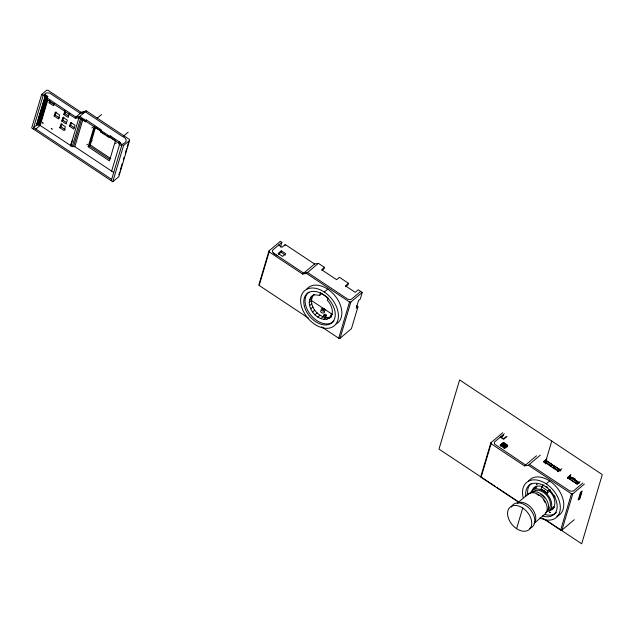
<?xml version="1.0" encoding="UTF-8"?>
<svg xmlns="http://www.w3.org/2000/svg" width="634" height="634" viewBox="0 0 634 634"><rect width="100%" height="100%" fill="white"/><g stroke="black" fill="none" stroke-linecap="round" stroke-linejoin="round"><path stroke-width="0.95" d="M314.099 294.398C305.612 303.892 319.885 321.383 331.225 316.675C319.702 327.247 300.334 303.084 313.981 294.461M111.259 180.73L122.061 144.489C128.028 141.786 127.109 138.339 122.045 136.215L85.218 111.774L81.374 112.44L47.946 90.266L46.639 90.218L41.701 94.387L31.7 127.941L112.781 181.744L118.812 176.656L129.613 140.415L129.399 139.448L86.311 110.855L81.374 112.44L75.882 117.068L75.486 118.407L46.179 98.959L46.575 97.62L47.915 96.487L44.57 94.268L44.166 95.607L47.518 97.826M33.222 128.956L43.223 95.393L46.425 92.849L49.824 93.158L80.28 113.351L84.132 112.693M111.655 179.39L33.626 127.608L36.439 125.239L45.363 95.298M36.439 125.239L45.474 96.059M36.827 125.064L45.91 95.932M37.263 124.938L37.731 124.866L46.1 96.804M37.731 124.866L38.23 124.858L46.599 96.788M38.23 124.858L38.737 124.906L47.106 96.836M38.737 124.906L39.245 125.009L47.059 98.809M113.914 172.622L74.82 146.676L72.205 146.581L39.744 125.167L47.558 98.967M54.167 103.413L53.47 105.735L49.095 102.827L49.785 100.513M54.128 116.006L55.277 112.147L59.651 115.047L58.502 118.907L54.128 116.006L55.213 115.079L56.133 111.996M59.834 127.719L60.991 123.86L65.365 126.76L64.216 130.62L59.834 127.719L60.927 126.8L61.847 123.709M61.791 121.094L62.94 117.235L67.323 120.135L66.174 123.995L61.791 121.094L62.885 120.167L63.804 117.084M69.312 113.541L68.155 117.401L63.78 114.492L64.93 110.633M63.78 114.492L64.866 113.573L65.564 111.259M69.542 126.229L70.691 122.37L75.074 125.27L73.916 129.13L69.542 126.229L70.636 125.31L71.325 122.988M79.044 117.504L70.683 145.574L72.197 140.899M72.205 146.581L80.573 118.51M73.512 146.628L81.873 118.558M74.82 146.676L82.903 119.541M75.486 118.407L79.329 117.742L85.4 121.776L86.351 119.969L101.337 129.915L100.386 131.713L109.42 137.713L110.371 135.906L120.135 142.388L119.192 144.195L121.657 145.828M86.351 119.969L85.4 121.776M110.562 137.38L115.475 140.637L109.444 160.87L88.15 146.739L94.181 126.507L100.735 130.858M94.728 127.426L89.243 145.82L109.722 159.403M88.15 146.739L90.25 144.964L95.465 127.497M100.172 130.755L100.576 129.407M109.42 137.713L110.371 135.906M118.978 143.229L119.374 141.889M119.192 144.195L120.135 142.388M111.639 171.117L119.699 144.084M112.781 181.744L123.582 145.503L129.613 140.415M118.875 174.762L119.707 171.972M120.262 170.11L122.196 163.604M123.305 159.887L124.137 157.105M125.247 153.388L126.634 148.736M127.188 146.882L128.567 142.23M280.482 247.062L281.892 242.323L280.371 241.316L268.967 250.929L258.965 284.484L259.179 285.451L308.393 318.102M259.179 285.451L269.181 251.888L268.967 250.929M278.397 254.289L280.91 252.181L281.306 250.834L285.688 253.743L282.55 256.382L278.175 253.481L281.306 250.834M284.84 245.889L285.245 244.55L314.551 263.998L318.395 263.332L324.465 267.358L324.069 268.705L321.945 270.488M312.53 295.69L314.924 294.818L319.734 295.333L320.495 292.789L327.342 297.338M328.111 297.845L327.35 300.381C331.812 304.875 335.117 313.996 329.046 318.514M323.269 316.921L323.831 315.043L324.925 314.123L326.447 315.138L325.884 317.016L324.798 317.935L325.353 316.057L326.447 315.138M324.465 267.358L321.636 269.743L336.622 279.689L339.452 277.304L348.486 283.295L348.09 284.642L345.657 286.687M356.427 305.818L357.956 306.832L351.442 328.674L340.046 338.279L338.738 338.239L349.54 301.998L306.452 273.405L302.608 274.062L269.181 251.888M340.046 338.279L350.848 302.038L362.244 292.425L358.258 289.778L355.222 292.337L345.451 285.855L348.486 283.295M362.244 292.425L360.255 299.113L358.567 300.54L356.26 308.259L357.956 306.832M502.762 432.737L490.874 442.754L480.873 476.308L481.087 477.275L518.818 502.31M481.087 477.275L491.088 443.713L490.874 442.754M503.507 435.201L500.797 437.682L503.428 435.471M500.527 446.027L500.915 444.735L503.499 442.556L507.121 444.957L506.542 446.891L504.601 448.523M504.141 448.428L504.529 447.136L507.121 444.957M507.192 446.907L507.596 445.567L503.214 442.659L500.083 445.306L504.458 448.206L507.596 445.567M516.583 528.669L522.741 508.032A14.717 9.827 49.9 0 0 507.985 516.781A14.717 9.827 49.9 0 0 528.265 530.238A14.717 9.827 49.9 0 0 522.741 508.032M534.589 488.632L535.128 486.809M551.778 441.074L545.977 460.53L543.853 462.321M545.525 463.803L545.985 462.241L547.182 461.235L551.707 464.239L551.009 466.569M545.763 463.002L547.182 461.235M549.797 489.789L549.337 491.334L547.102 493.22L541.008 489.179L541.698 486.864L543.94 484.97M542.783 484.931L542.284 486.619C538.409 485.018 533.273 486.635 532.092 490.93M551.707 464.239L550.28 466.006L551.477 464.999L554.37 466.917L554.599 466.156L559.125 469.16L558.427 471.49M553.173 467.924L554.599 466.156M549.282 489.646L547.792 490.906L547.102 493.22L544.186 490.764L541.008 489.179M550.399 489.979L549.9 491.675C555.13 496.319 558.047 508.397 549.195 510.671L550.74 509.371L553.133 508.508L551.596 509.807M557.46 471.728L557.928 470.166L559.125 469.16M569.998 476.467L570.394 475.128M571.052 477.671L569.57 479.122L571.052 477.671L577.772 482.133L577.138 484.265M574.301 519.698L561.954 530.111L560.646 530.064L571.448 493.823L528.36 465.229L524.516 465.895L491.088 443.713M561.954 530.111L572.756 493.87L584.374 484.067M577.772 482.133L576.298 483.584L577.701 482.403M47.756 100.109L40.219 125.373L35.829 129.074M70.58 145.994L71.769 142.309M49.095 102.827L50.189 101.908L54.564 104.808M86.311 110.855L79.733 116.402L75.882 117.068L46.575 97.62M97.081 118.296L101.598 114.485M91.835 127.933L92.564 127.323M86.787 144.885L87.508 144.275M90.876 141.43L92.152 140.36M123.701 135.961L128.219 132.149M115.515 143.641L116.236 143.038M281.892 242.323L272.62 250.145C271.146 252.966 275.861 254.361 277.201 255.779M285.245 244.55L281.987 247.292L278.635 245.065M302.608 274.062L314.551 263.998M306.452 273.405L318.395 263.332M310.692 297.33L312.871 295.492M309.543 299.644L311.722 297.806M309.162 302.458L311.342 300.619M319.734 295.333L321.913 293.494M324.323 292.06A22.982 15.343 49.9 0 1 332.953 326.724A22.982 15.343 49.9 0 1 301.293 305.723A22.982 15.343 49.9 0 1 324.323 292.06L327.77 289.152M309.574 305.596L311.754 303.757M310.747 308.829L312.927 306.991M312.61 311.952L314.789 310.113M315.027 314.741L317.206 312.903M317.832 317.008L320.012 315.169M320.844 318.601L323.023 316.762M323.847 319.409L326.034 317.571M326.645 319.385L328.832 317.547M360.722 291.418L351.45 299.24L349.659 299.62L347.662 299.105L307.538 272.485L303.686 273.151L273.246 252.942M504.284 433.743L494.528 441.969L494.552 444.085L525.594 464.976M505.948 436.818L503.317 439.037L500.876 437.42M506.994 436.501L503.895 439.116L500.543 436.897M524.516 465.895L536.499 455.791M528.36 465.229L540.342 455.125M546.92 458.731L543.544 461.576L558.53 471.514L561.906 468.669M533.242 488.624L534.779 487.316L532.608 490.494M517.265 503.238L528.701 493.601M557.698 470.927L558.895 469.921L560.504 470.991M546.231 483.885L549.678 480.984M543.647 491.215L544.186 490.764M570.941 474.668L567.359 477.687L577.13 484.17L580.102 481.658M567.565 478.511L570.537 476.007M534.09 523.312L544.091 514.879A13.179 8.797 49.9 0 0 542.95 498.372A13.179 8.797 49.9 0 0 526.989 495.138M582.876 483.037L573.358 491.065L570.045 491.136L529.445 464.318M553.427 508.159L554.457 507.295M554.465 496.018L554.861 496.85L554.758 496.097M349.54 301.998L350.848 302.038M571.448 493.823L572.756 493.87M39.245 125.009L39.744 125.167M105.181 134.487L100.386 131.713L100.933 131.254L85.947 121.316L79.329 117.742L79.733 116.402L85.804 120.428M106.774 135.407L119.739 143.736M100.79 130.374L109.825 136.365M119.596 142.848L123.582 145.503M280.91 252.181L285.284 255.082M41.701 94.387L43.223 95.393M64.866 113.573L68.52 115.998M55.213 115.079L59.596 117.987M62.885 120.167L66.53 122.592M70.636 125.31L74.281 127.727M90.25 144.964L110.728 158.555M60.927 126.8L65.31 129.701M310.89 300.159L332.248 314.329M572.993 477.64L575.45 479.264M560.876 470.301L546.334 460.649L545.708 461.172L546.952 461.996M569.768 476.197L579.46 482.632M569.364 476.871L579.08 483.314M545.985 462.241L550.51 465.245M553.403 467.163L557.928 470.166M323.831 315.043L325.353 316.057M569.649 478.86L576.377 483.322M500.915 444.735L504.529 447.136M321.517 326.811L338.738 338.239M546.223 486.492L547.744 487.498M541.698 486.864L547.792 490.906M495.075 486.318L438.99 449.102L459.618 379.924L602.3 474.597L581.679 543.782L545.383 519.698M496.723 487.411L518.168 501.637M542.601 518.089L560.646 530.064M306.555 289.381A22.982 15.343 49.9 0 1 334.395 295.024A22.982 15.343 49.9 0 1 336.392 323.815M333.928 320.986A19.155 12.783 49.9 0 1 311.262 315.637A19.155 12.783 49.9 0 1 308.901 292.1M324.354 311.302A1.989 1.355 16.6 0 1 322.397 312.958A1.989 1.355 16.6 0 1 321.002 310.557M329.997 317.38A1.989 1.355 16.6 0 1 330.702 316.548M331.36 316.889A1.989 1.355 16.6 0 1 330.671 315.161A1.989 1.355 16.6 0 1 332.684 314.575M525.887 496.224A19.155 12.783 49.9 0 1 539.439 483.766A19.155 12.783 49.9 0 1 557.112 504.902A19.155 12.783 49.9 0 1 542.324 515.878M556.47 512.272A19.155 12.783 49.9 0 1 544.226 514.277M527.789 494.623A19.155 12.783 49.9 0 1 531.443 483.385M528.463 481.206A22.982 15.343 49.9 0 1 557.08 487.768A22.982 15.343 49.9 0 1 556.842 516.369M523.201 497.547A22.982 15.343 49.9 0 1 538.599 480.398A22.982 15.343 49.9 0 1 560.313 506.986A22.982 15.343 49.9 0 1 539.883 517.962M532.592 492.412A11.626 7.759 49.9 0 1 546.682 495.265A11.626 7.759 49.9 0 1 547.689 509.831M540.802 494.425A11.626 7.759 49.9 0 1 543.116 496.287M543.647 496.826A11.626 7.759 49.9 0 1 544.646 497.983M551.849 509.348A1.006 0.674 49.9 0 1 552.571 509.229M530.42 493.498A13.171 8.797 49.9 0 1 547.451 494.575A13.171 8.797 49.9 0 1 546.357 511.884M553.664 506.804A13.171 8.797 49.9 0 1 552.222 507.43M535.77 488.442A13.171 8.797 49.9 0 1 536.562 487.07M517.962 502.889A13.179 8.797 49.9 0 1 531.886 508.444A13.179 8.797 49.9 0 1 534.375 522.987M537.014 494.409A12.442 8.305 49.9 0 1 538.995 495.526M543.592 499.972A12.442 8.305 49.9 0 1 545.224 502.714M511.321 507.145A14.717 9.827 49.9 0 1 530.032 509.221A14.717 9.827 49.9 0 1 529.699 528.36M529.969 493.426A12.442 8.305 49.9 0 1 544.907 497.444A12.442 8.305 49.9 0 1 545.644 512.613M544.265 461.639A0.991 0.658 49.9 0 1 544.978 463.129M504.997 444.418A1.3 0.888 16.6 0 1 504.64 445.726A1.3 0.888 16.6 0 1 502.817 444.965A1.3 0.888 16.6 0 1 503.808 443.919M42.343 122.544L43.064 123.131L42.343 122.544M51.338 128.52L52.059 129.098L51.338 128.52M536.34 484.281L537.061 484.859L536.34 484.281M549.559 512.018L550.28 512.597L549.559 512.018M580.475 492.364L578.168 500.083L579.864 498.657L582.163 490.938L580.475 492.364M581.006 492.705L579.111 499.077L581.608 492.198L581.006 492.705M322.706 309.543L323.586 309.907L322.706 309.543M304.336 306.127A19.155 12.783 49.9 0 0 330.71 323.633A19.155 12.783 49.9 0 0 323.522 294.747A19.155 12.783 49.9 0 0 304.336 306.127M321.636 310.375A1.989 1.355 16.6 0 0 324.965 310.494A1.989 1.355 16.6 0 0 322.825 308.306A1.989 1.355 16.6 0 0 321.636 310.375M503.277 444.442A1.3 0.888 16.6 0 0 505.449 444.521A1.3 0.888 16.6 0 0 504.054 443.095A1.3 0.888 16.6 0 0 503.277 444.442"/></g></svg>
